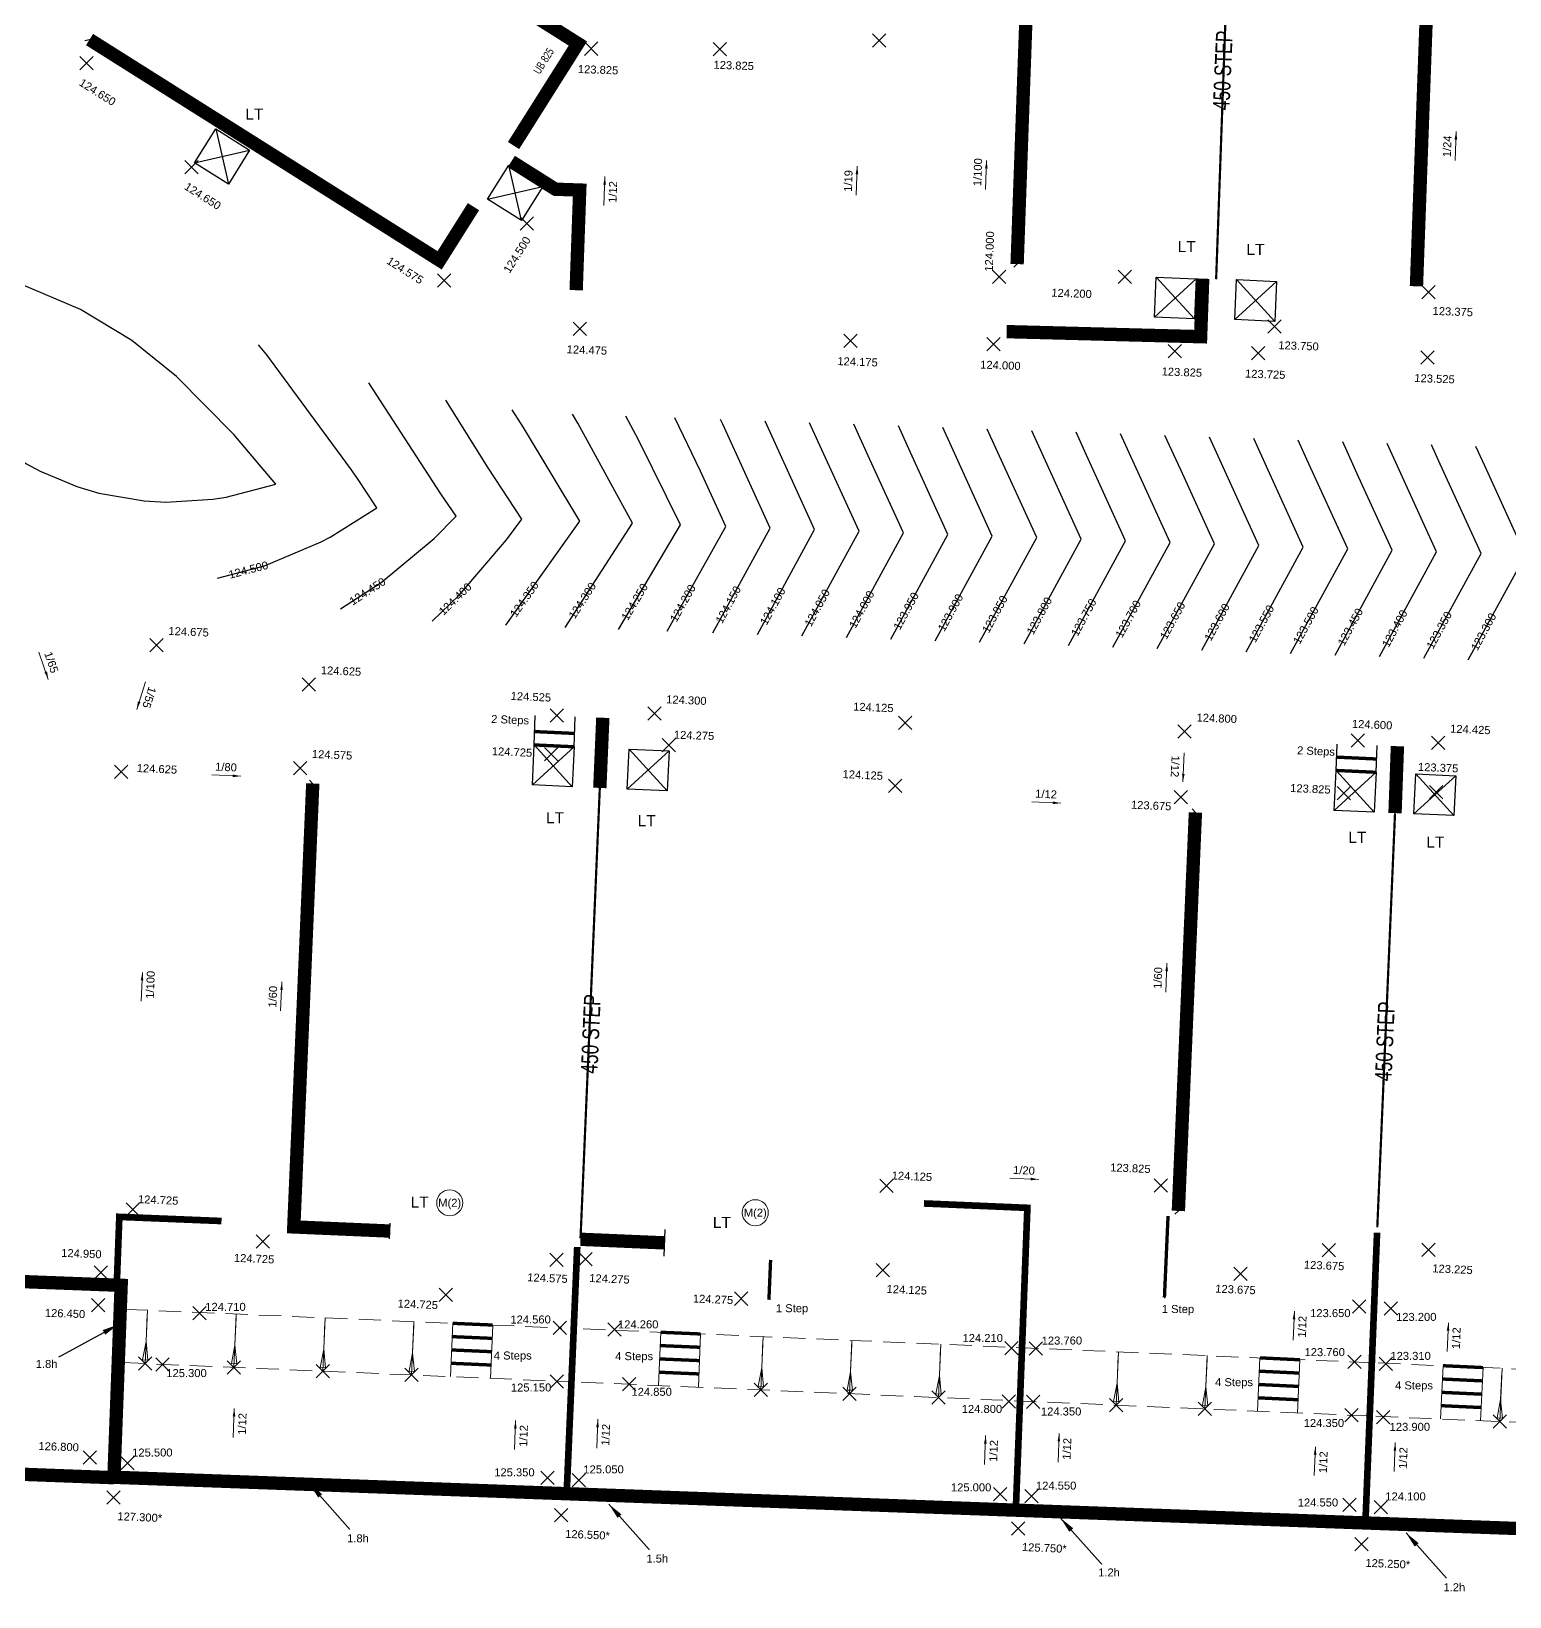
# Model space of a CAD drawing. Header units: metres. Extents: x 287878 to 288371, y 62805 to 63080.
# Drawn here: x 287922.69 to 287955.94, y 62982.51 to 63017.72 of the extents above; entities that cross this region are included whole.
import ezdxf
from ezdxf.enums import TextEntityAlignment as Align

# ---------------------------------------------------------------- set-up
doc = ezdxf.new("R2010")
doc.units = ezdxf.units.M
doc.header["$PDMODE"] = 3
doc.header["$PDSIZE"] = 0.15
doc.linetypes.add('DASHDOT', pattern=[25.4, 12.7, -6.35, 0, -6.35])
doc.linetypes.add('HIDDEN', pattern=[0.375, 0.25, -0.125])
for name, color, linetype, lineweight in [('EXP - LEVELS TEXT', 3, 'Continuous', 18), ('EXP - PLOT FFLS', 4, 'Continuous', 25), ('EXP - RETAINING WALLS - 0.6m', 190, 'Continuous', 18), ('EXP - RETAINING WALLS GRAVEL BOARD', 151, 'FENCELINE2', 18), ('EXP - STEPS', 240, 'Continuous', 18), ('EXP - UNDERBUILD', 94, 'UNDERBUILD', 35), ('EXP-EW-BANKS&CUTTINGS', 251, 'HIDDEN', 18), ('EXP-EW-DESIGN-LINES', 1, 'HIDDEN', 9), ('EXP-EW-GRADIENTS', 3, 'Continuous', 18), ('EXP-EW-GRADIENTS-TEXT', 3, 'Continuous', 18), ('EXP-EW-LEVEL-LANDING', 1, 'Continuous', 25), ('EXP-EW-LEVEL-THRESHOLD-TEXT', 1, 'Continuous', 25), ('EXP-EW-LEVELS-POINTS', 3, 'Continuous', 18), ('EXP-EW-LEVELS-TEXT', 3, 'Continuous', 18), ('EXP-EW-PLOT-WALLS', 190, 'DASHDOT', 35), ('EXP-EW-RAISED-DPC', 160, 'TANKING', 35), ('EXP-EW-RETAINING-WALL-HEIGHTS', 3, 'Continuous', 18), ('EXP-LEVEL-LANDING', 1, 'Continuous', 25), ('EXP-LEVEL-THRESHOLD-TEXT', 1, 'Continuous', 25), ('EXP-PART-M-TAG', 3, 'Continuous', 18)]:
    doc.layers.add(name, color=color, linetype=linetype, lineweight=lineweight)
for name, color, linetype in [('EXP - PEN 1', 1, 'Continuous'), ('XREF - SITE CONTOURS$0$EXP_-_ EW_CONT-SECONDARY_TEXT', 253, 'Continuous'), ('XREF - SITE CONTOURS$0$EXP_-_EW_-_CONT-PRIMARY', 10, 'Continuous'), ('XREF - SITE CONTOURS$0$EXP_-_EW_-_CONT-PRIMARY_TEXT', 10, 'Continuous'), ('XREF - SITE CONTOURS$0$EXP_-_EW_CONT-SECONDARY', 253, 'Continuous')]:
    doc.layers.add(name, color=color, linetype=linetype)
doc.layers.add('EXP - WORKING', color=6, linetype='Continuous', plot=False)
doc.layers.add('EXP-EW-BANKS&CUTTINGS-WORKING', color=255, linetype='Continuous', lineweight=18, plot=False)
doc.layers.add('EXP-EW-TANKING TEXT', color=3, linetype='Continuous', true_color=0x00ff00)
doc.styles.add('18 @ 1 to 200', font='arial.ttf', dxfattribs={"height": 0.36})
doc.styles.add('18 @ 1 to 500', font='arial.ttf', dxfattribs={"height": 0.9})
doc.styles.add('25 @ 1 to 200', font='arial.ttf', dxfattribs={"height": 0.5})
doc.styles.add('Century Gothic', font='arial.ttf')
doc.styles.add('ESTROAD', font='arial.ttf', dxfattribs={"width": 0.75})
doc.styles.add('XREF - SITE CONTOURS$0$18 @ 1 to 200', font='arial.ttf', dxfattribs={"height": 0.36})
doc.linetypes.add('FENCELINE2', pattern='A,6.35,-2.54,[132,ltypeshp.shx,S=2.54,R=0,X=-2.54,Y=0],-2.54,25.4', length=36.83)
doc.linetypes.add('TANKING', pattern='A,0.3,-0.1575,["V",Century Gothic,S=0.3,R=0,X=-0.1464,Y=-0.15],-0.1575', length=0.615)
doc.linetypes.add('UNDERBUILD', pattern='A,0.3,-0.1575,["O",Century Gothic,S=0.3,R=0,X=-0.181,Y=-0.15],-0.1575', length=0.615)
doc.dimstyles.new('1 to 200 (18)', dxfattribs={"dimtxt": 0.36, "dimasz": 0.36, "dimexe": 0.09, "dimexo": 0.09, "dimgap": 0.12, "dimtad": 1, "dimdec": 3, "dimzin": 0, "dimdsep": 46, "dimtxsty": '18 @ 1 to 200', "dimcen": 0.12, "dimadec": 0, "dimazin": 0, "dimtfac": 1, "dimtdec": 3, "dimtofl": 0, "dimtmove": 0, "dimatfit": 3, "dimfxl": 0.12, "dimtolj": 1, "dimtzin": 0, "dimarcsym": 1})

# ---------------------------------------------------------------- blocks, each defined once
blk = doc.blocks.new('*U800')
at = {"layer": 'EXP - STEPS'}
for p, q in [((-0.45, 1.2), (-0.45, 0)), ((0.45, 1.2), (0.45, 0))]:
    blk.add_line(p, q, dxfattribs=at)
at = {"layer": 'EXP - STEPS', "const_width": 0.075}
for points in [[(-0.45, 1.2), (0.45, 1.2)], [(-0.45, 0.9), (0.45, 0.9)], [(-0.45, 0.6), (0.45, 0.6)], [(-0.45, 0.3), (0.45, 0.3)]]:
    blk.add_lwpolyline(points, dxfattribs=at)
blk = doc.blocks.new('*U801')
at = {"layer": 'EXP - STEPS'}
for p, q in [((-0.45, 1.2), (-0.45, 0)), ((0.45, 1.2), (0.45, 0))]:
    blk.add_line(p, q, dxfattribs=at)
at = {"layer": 'EXP - STEPS', "const_width": 0.075}
for points in [[(-0.45, 1.2), (0.45, 1.2)], [(-0.45, 0.9), (0.45, 0.9)], [(-0.45, 0.6), (0.45, 0.6)], [(-0.45, 0.3), (0.45, 0.3)]]:
    blk.add_lwpolyline(points, dxfattribs=at)
blk = doc.blocks.new('XREF - SITE CONTOURS')
at = {"layer": 'XREF - SITE CONTOURS$0$EXP_-_EW_-_CONT-PRIMARY', "flags": 128}
for points in [[(481.869142, 270.057143), (482.927741, 270.334413), (484.204898, 270.872009), (484.405326, 270.979208), (485.455857, 271.638764), (485.018834, 272.295693), (484.858784, 272.517625), (482.976261, 275.0803), (482.795705, 275.302948)], [(490.887074, 268.901974), (492.28616, 271.253378), (491.340671, 273.163487), (491.058971, 273.698895)], [(496.01566, 268.718191), (497.300839, 271.073677), (496.547106, 272.726619), (496.187557, 273.515112)], [(501.012452, 268.539131), (502.297631, 270.894617), (501.380467, 272.905965), (501.18435, 273.336052)], [(506.009245, 268.360071), (507.294424, 270.715557), (506.37726, 272.726905), (506.181143, 273.156992)]]:
    blk.add_lwpolyline(points, dxfattribs=at)
at = {"layer": 'XREF - SITE CONTOURS$0$EXP_-_EW_CONT-SECONDARY', "flags": 128}
for points in [[(474.338696, 277.458499), (474.433649, 276.97194), (474.778303, 275.886757), (474.913149, 275.577894), (475.453936, 274.610839), (475.747615, 274.209318), (476.424169, 273.472353), (476.646025, 273.276068), (477.556333, 272.634867), (477.878142, 272.460823), (478.707922, 272.114198), (479.201617, 271.967994), (480.223011, 271.797034), (480.708839, 271.766318), (481.76414, 271.828734), (482.067451, 271.875868), (483.18538, 272.166097), (482.236891, 273.282847), (480.947258, 274.593258), (479.941595, 275.398467), (478.784877, 276.098494), (477.445679, 276.667455), (475.787356, 277.145507), (474.338696, 277.458499)], [(484.640082, 269.363439), (485.555147, 269.958218), (486.743553, 270.949449), (487.238349, 271.44803), (486.896313, 271.948013), (485.276247, 274.449775)], [(486.700158, 269.083389), (487.30901, 269.67276), (488.372669, 270.918665), (488.717527, 271.38126), (487.958373, 272.538323), (487.009544, 274.055886)], [(488.357881, 268.992607), (490.021154, 271.334544), (488.750409, 273.441959), (488.494762, 273.841583)], [(489.68731, 268.944967), (491.201986, 271.292229), (489.975231, 273.538908), (489.858925, 273.742383)], [(491.987493, 268.86254), (493.303404, 271.216925), (492.734541, 272.458428), (492.159391, 273.659461)], [(493.015446, 268.825704), (494.302763, 271.181113), (493.235969, 273.51663), (493.187343, 273.622625)], [(494.016942, 268.789815), (495.302122, 271.145301), (494.384957, 273.156649), (494.18884, 273.586736)], [(495.016301, 268.754003), (496.30148, 271.109489), (495.384316, 273.120837), (495.188199, 273.550924)], [(497.015018, 268.682379), (498.300197, 271.037865), (497.383033, 273.049213), (497.186916, 273.4793)], [(498.014377, 268.646567), (499.299556, 271.002053), (498.382392, 273.013401), (498.186274, 273.443488)], [(499.013735, 268.610755), (500.298914, 270.966241), (499.38175, 272.977589), (499.185633, 273.407676)], [(500.013094, 268.574943), (501.298273, 270.930429), (500.381109, 272.941777), (500.184991, 273.371864)], [(502.011811, 268.503319), (503.29699, 270.858805), (502.379826, 272.870153), (502.183708, 273.30024)], [(503.011169, 268.467507), (504.296348, 270.822993), (503.537391, 272.487392), (503.183067, 273.264428)], [(504.010528, 268.431695), (505.295707, 270.787181), (504.378543, 272.798529), (504.182426, 273.228616)], [(505.009886, 268.395883), (506.295066, 270.751369), (505.541333, 272.404311), (505.181784, 273.192804)], [(507.008604, 268.324259), (508.293783, 270.679745), (507.54005, 272.332687), (507.180501, 273.12118)], [(508.007962, 268.288447), (509.293141, 270.643933), (508.17986, 273.085368)], [(509.007321, 268.252635), (510.2925, 270.608121), (509.375336, 272.619469), (509.179218, 273.049556)], [(510.006679, 268.216823), (511.291858, 270.572309), (510.374694, 272.583657), (510.178577, 273.013744)]]:
    blk.add_lwpolyline(points, dxfattribs=at)
at = {"layer": 'XREF - SITE CONTOURS$0$EXP_-_ EW_CONT-SECONDARY_TEXT', "char_height": 0.18, "width": 2.52, "attachment_point": 5, "line_spacing_factor": 0.888, "style": 'XREF - SITE CONTOURS$0$18 @ 1 to 200'}
for s, insert, rotation in [('124.450', (485.243766, 269.755825), 33.0233195), ('124.400', (487.217484, 269.584163), 44.0685311), ('124.350', (488.774788, 269.579624), 54.6171532), ('124.300', (490.077699, 269.549944), 57.1660728), ('124.200', (492.33877, 269.491034), 60.7983281), ('124.150', (493.360746, 269.457501), 61.3417855), ('124.100', (494.361792, 269.421858), 61.3826332), ('124.050', (495.361151, 269.386046), 61.3826332), ('123.950', (497.359868, 269.314422), 61.3826332), ('123.900', (498.359226, 269.27861), 61.3826332), ('123.850', (499.358585, 269.242798), 61.3826332), ('123.800', (500.357943, 269.206986), 61.3826332), ('123.700', (502.356661, 269.135362), 61.3826332), ('123.650', (503.356019, 269.09955), 61.3826332), ('123.600', (504.355378, 269.063738), 61.3826332), ('123.550', (505.354736, 269.027926), 61.3826332), ('123.450', (507.353453, 268.956302), 61.3826332), ('123.400', (508.352812, 268.92049), 61.3826332), ('123.350', (509.35217, 268.884678), 61.3826332), ('123.300', (510.351529, 268.848866), 61.3826332)]:
    blk.add_mtext(s, dxfattribs=dict(at, insert=insert, rotation=rotation))
at = {"layer": 'XREF - SITE CONTOURS$0$EXP_-_EW_-_CONT-PRIMARY_TEXT', "char_height": 0.18, "width": 2.52, "attachment_point": 5, "line_spacing_factor": 0.888, "style": 'XREF - SITE CONTOURS$0$18 @ 1 to 200'}
for s, insert, rotation in [('124.500', (482.565647, 270.239573), 14.6773081), ('124.250', (491.255233, 269.520729), 59.247345), ('124.000', (496.360509, 269.350234), 61.3826332), ('123.750', (501.357302, 269.171174), 61.3826332), ('123.500', (506.354095, 268.992114), 61.3826332)]:
    blk.add_mtext(s, dxfattribs=dict(at, insert=insert, rotation=rotation))
blk = doc.blocks.new('*U895')
at = {"layer": 'EXP-EW-BANKS&CUTTINGS', "linetype": 'Continuous'}
blk.add_lwpolyline([(-1.119, -0.042), (-0.496, -0.019), (-0.078, -0.063), (-0.082, 0.057), (-0.496, -0.019)], dxfattribs=at)
at = {"layer": 'EXP-EW-BANKS&CUTTINGS-WORKING'}
blk.add_line((-1.199, -0.045), (0, 0), dxfattribs=at)
blk.add_point((0, 0), dxfattribs=at)
blk = doc.blocks.new('*U896')
at = {"layer": 'EXP-EW-BANKS&CUTTINGS', "linetype": 'Continuous'}
blk.add_lwpolyline([(-1.119, -0.042), (-0.496, -0.019), (-0.078, -0.063), (-0.082, 0.057), (-0.496, -0.019)], dxfattribs=at)
at = {"layer": 'EXP-EW-BANKS&CUTTINGS-WORKING'}
blk.add_line((-1.199, -0.045), (0, 0), dxfattribs=at)
blk.add_point((0, 0), dxfattribs=at)
blk = doc.blocks.new('*U897')
at = {"layer": 'EXP-EW-BANKS&CUTTINGS', "linetype": 'Continuous'}
blk.add_lwpolyline([(-1.119, -0.042), (-0.496, -0.019), (-0.078, -0.063), (-0.082, 0.057), (-0.496, -0.019)], dxfattribs=at)
at = {"layer": 'EXP-EW-BANKS&CUTTINGS-WORKING'}
blk.add_line((-1.199, -0.045), (0, 0), dxfattribs=at)
blk.add_point((0, 0), dxfattribs=at)
blk = doc.blocks.new('*U898')
at = {"layer": 'EXP-EW-BANKS&CUTTINGS', "linetype": 'Continuous'}
blk.add_lwpolyline([(-1.119, -0.042), (-0.496, -0.019), (-0.078, -0.063), (-0.082, 0.057), (-0.496, -0.019)], dxfattribs=at)
at = {"layer": 'EXP-EW-BANKS&CUTTINGS-WORKING'}
blk.add_line((-1.199, -0.045), (0, 0), dxfattribs=at)
blk.add_point((0, 0), dxfattribs=at)
blk = doc.blocks.new('*U899')
at = {"layer": 'EXP-EW-BANKS&CUTTINGS', "linetype": 'Continuous'}
blk.add_lwpolyline([(-1.119, -0.042), (-0.496, -0.019), (-0.078, -0.063), (-0.082, 0.057), (-0.496, -0.019)], dxfattribs=at)
at = {"layer": 'EXP-EW-BANKS&CUTTINGS-WORKING'}
blk.add_line((-1.199, -0.045), (0, 0), dxfattribs=at)
blk.add_point((0, 0), dxfattribs=at)
blk = doc.blocks.new('*U900')
at = {"layer": 'EXP-EW-BANKS&CUTTINGS', "linetype": 'Continuous'}
blk.add_lwpolyline([(-1.119, -0.042), (-0.496, -0.019), (-0.078, -0.063), (-0.082, 0.057), (-0.496, -0.019)], dxfattribs=at)
at = {"layer": 'EXP-EW-BANKS&CUTTINGS-WORKING'}
blk.add_line((-1.199, -0.045), (0, 0), dxfattribs=at)
blk.add_point((0, 0), dxfattribs=at)
blk = doc.blocks.new('*U901')
at = {"layer": 'EXP-EW-BANKS&CUTTINGS', "linetype": 'Continuous'}
blk.add_lwpolyline([(-1.119, -0.042), (-0.496, -0.019), (-0.078, -0.063), (-0.082, 0.057), (-0.496, -0.019)], dxfattribs=at)
at = {"layer": 'EXP-EW-BANKS&CUTTINGS-WORKING'}
blk.add_line((-1.199, -0.045), (0, 0), dxfattribs=at)
blk.add_point((0, 0), dxfattribs=at)
blk = doc.blocks.new('*U891')
at = {"layer": 'EXP-EW-BANKS&CUTTINGS', "linetype": 'Continuous'}
blk.add_lwpolyline([(-1.119, -0.042), (-0.496, -0.019), (-0.078, -0.063), (-0.082, 0.057), (-0.496, -0.019)], dxfattribs=at)
at = {"layer": 'EXP-EW-BANKS&CUTTINGS-WORKING'}
blk.add_line((-1.199, -0.045), (0, 0), dxfattribs=at)
blk.add_point((0, 0), dxfattribs=at)
blk = doc.blocks.new('*U892')
at = {"layer": 'EXP-EW-BANKS&CUTTINGS', "linetype": 'Continuous'}
blk.add_lwpolyline([(-1.119, -0.042), (-0.496, -0.019), (-0.078, -0.063), (-0.082, 0.057), (-0.496, -0.019)], dxfattribs=at)
at = {"layer": 'EXP-EW-BANKS&CUTTINGS-WORKING'}
blk.add_line((-1.199, -0.045), (0, 0), dxfattribs=at)
blk.add_point((0, 0), dxfattribs=at)
blk = doc.blocks.new('*U893')
at = {"layer": 'EXP-EW-BANKS&CUTTINGS', "linetype": 'Continuous'}
blk.add_lwpolyline([(-1.119, -0.042), (-0.496, -0.019), (-0.078, -0.063), (-0.082, 0.057), (-0.496, -0.019)], dxfattribs=at)
at = {"layer": 'EXP-EW-BANKS&CUTTINGS-WORKING'}
blk.add_line((-1.199, -0.045), (0, 0), dxfattribs=at)
blk.add_point((0, 0), dxfattribs=at)
blk = doc.blocks.new('*U27')
at = {"layer": 'EXP-LEVEL-LANDING', "ltscale": 2}
for p, q in [((-7.71, 0.901), (-8.308, -0.223)), ((-7.447, 0.04), (-8.571, 0.638))]:
    blk.add_line(p, q, dxfattribs=at)
blk.add_lwpolyline([(-8.308, -0.223), (-8.571, 0.638), (-7.71, 0.901), (-7.447, 0.04)], close=True, dxfattribs=at)
blk = doc.blocks.new('*U865')
at = {"layer": 'EXP - STEPS'}
for p, q in [((-0.45, 1.2), (-0.45, 0)), ((0.45, 1.2), (0.45, 0))]:
    blk.add_line(p, q, dxfattribs=at)
at = {"layer": 'EXP - STEPS', "const_width": 0.075}
for points in [[(-0.45, 1.2), (0.45, 1.2)], [(-0.45, 0.9), (0.45, 0.9)], [(-0.45, 0.6), (0.45, 0.6)], [(-0.45, 0.3), (0.45, 0.3)]]:
    blk.add_lwpolyline(points, dxfattribs=at)
blk = doc.blocks.new('*U866')
at = {"layer": 'EXP - STEPS'}
for p, q in [((-0.45, 1.2), (-0.45, 0)), ((0.45, 1.2), (0.45, 0))]:
    blk.add_line(p, q, dxfattribs=at)
at = {"layer": 'EXP - STEPS', "const_width": 0.075}
for points in [[(-0.45, 1.2), (0.45, 1.2)], [(-0.45, 0.9), (0.45, 0.9)], [(-0.45, 0.6), (0.45, 0.6)], [(-0.45, 0.3), (0.45, 0.3)]]:
    blk.add_lwpolyline(points, dxfattribs=at)
blk = doc.blocks.new('*U112')
at = {"layer": 'EXP-PART-M-TAG'}
blk.add_circle((0, 0), 0.585, dxfattribs=at)
at = {"layer": 'EXP-PART-M-TAG', "style": '18 @ 1 to 200'}
blk.add_text('M(2)', height=0.36, rotation=360, dxfattribs=at).set_placement((0, 0), align=Align.MIDDLE_CENTER)
blk = doc.blocks.new('*U1114')
at = {"layer": 'EXP-LEVEL-THRESHOLD-TEXT', "style": '25 @ 1 to 200'}
blk.add_text('LT', height=0.5, rotation=359.99996, dxfattribs=at).set_placement((-0.04, -0.65), align=Align.MIDDLE_CENTER)
blk = doc.blocks.new('*U1115')
at = {"layer": 'EXP-LEVEL-THRESHOLD-TEXT', "style": '25 @ 1 to 200'}
blk.add_text('LT', height=0.5, rotation=359.99996, dxfattribs=at).set_placement((-0.04, -0.65), align=Align.MIDDLE_CENTER)
blk = doc.blocks.new('*U1116')
at = {"layer": 'EXP-LEVEL-THRESHOLD-TEXT', "style": '25 @ 1 to 200'}
blk.add_text('LT', height=0.5, rotation=359.99996, dxfattribs=at).set_placement((-0.04, -0.65), align=Align.MIDDLE_CENTER)
blk = doc.blocks.new('*U1117')
at = {"layer": 'EXP-LEVEL-THRESHOLD-TEXT', "style": '25 @ 1 to 200'}
blk.add_text('LT', height=0.5, rotation=359.99996, dxfattribs=at).set_placement((-0.04, -0.65), align=Align.MIDDLE_CENTER)
blk = doc.blocks.new('*U1118')
at = {"layer": 'EXP-LEVEL-THRESHOLD-TEXT', "style": '25 @ 1 to 200'}
blk.add_text('LT', height=0.5, rotation=359.99996, dxfattribs=at).set_placement((-0.04, -0.65), align=Align.MIDDLE_CENTER)
blk = doc.blocks.new('*U1119')
at = {"layer": 'EXP-LEVEL-THRESHOLD-TEXT', "style": '25 @ 1 to 200'}
blk.add_text('LT', height=0.5, rotation=359.99996, dxfattribs=at).set_placement((-0.04, -0.65), align=Align.MIDDLE_CENTER)
blk = doc.blocks.new('*U1157')
at = {"layer": 'EXP-LEVEL-THRESHOLD-TEXT', "style": '25 @ 1 to 200'}
blk.add_text('LT', height=0.5, rotation=359.99996, dxfattribs=at).set_placement((-0.04, -0.65), align=Align.MIDDLE_CENTER)
blk = doc.blocks.new('*U1158')
at = {"layer": 'EXP-LEVEL-THRESHOLD-TEXT', "style": '25 @ 1 to 200'}
blk.add_text('LT', height=0.5, rotation=359.99996, dxfattribs=at).set_placement((-0.04, -0.65), align=Align.MIDDLE_CENTER)
blk = doc.blocks.new('*U1159')
at = {"layer": 'EXP-LEVEL-THRESHOLD-TEXT', "style": '25 @ 1 to 200'}
blk.add_text('LT', height=0.5, rotation=359.99996, dxfattribs=at).set_placement((-0.04, -0.65), align=Align.MIDDLE_CENTER)
blk = doc.blocks.new('*U1056')
at = {"layer": 'EXP-EW-GRADIENTS-TEXT', "color": 0, "style": '18 @ 1 to 200'}
blk.add_attdef('1/00', (0.13, 0.2), '', height=0.36, rotation=360, dxfattribs=at)
at = {"layer": 'EXP-EW-GRADIENTS'}
blk.add_leader([(1.3, 0), (0, 0)], dimstyle='1 to 200 (18)', dxfattribs=at)
blk = doc.blocks.new('*U1057')
at = {"layer": 'EXP-EW-GRADIENTS-TEXT', "color": 0, "style": '18 @ 1 to 200'}
blk.add_attdef('1/00', (0.13, 0.2), '', height=0.36, rotation=360, dxfattribs=at)
at = {"layer": 'EXP-EW-GRADIENTS'}
blk.add_leader([(1.3, 0), (0, 0)], dimstyle='1 to 200 (18)', dxfattribs=at)
blk = doc.blocks.new('*U1058')
at = {"layer": 'EXP-EW-GRADIENTS-TEXT', "color": 0, "style": '18 @ 1 to 200'}
blk.add_attdef('1/00', (0.224, 0.083), '', height=0.36, rotation=323.3808, dxfattribs=at)
at = {"layer": 'EXP-EW-GRADIENTS'}
blk.add_leader([(1.043, -0.775), (0, 0)], dimstyle='1 to 200 (18)', dxfattribs=at)
blk = doc.blocks.new('*U1059')
at = {"layer": 'EXP-EW-GRADIENTS-TEXT', "color": 0, "style": '18 @ 1 to 200'}
blk.add_attdef('1/00', (0.13, 0.2), '', height=0.36, rotation=360, dxfattribs=at)
at = {"layer": 'EXP-EW-GRADIENTS'}
blk.add_leader([(1.3, 0), (0, 0)], dimstyle='1 to 200 (18)', dxfattribs=at)
blk = doc.blocks.new('*U1060')
at = {"layer": 'EXP-EW-GRADIENTS-TEXT', "color": 0, "style": '18 @ 1 to 200'}
blk.add_attdef('1/00', (0.13, -0.56), '', height=0.36, rotation=0, dxfattribs=at)
at = {"layer": 'EXP-EW-GRADIENTS'}
blk.add_leader([(1.3, 0), (0, 0)], dimstyle='1 to 200 (18)', dxfattribs=at)
blk = doc.blocks.new('*U1050')
at = {"layer": 'EXP-EW-GRADIENTS-TEXT', "color": 0, "style": '18 @ 1 to 200'}
blk.add_attdef('1/00', (0.13, 0.2), '', height=0.36, rotation=360, dxfattribs=at)
at = {"layer": 'EXP-EW-GRADIENTS'}
blk.add_leader([(1.3, 0), (0, 0)], dimstyle='1 to 200 (18)', dxfattribs=at)
blk = doc.blocks.new('*U1051')
at = {"layer": 'EXP-EW-GRADIENTS-TEXT', "color": 0, "style": '18 @ 1 to 200'}
blk.add_attdef('1/00', (0.13, 0.2), '', height=0.36, rotation=360, dxfattribs=at)
at = {"layer": 'EXP-EW-GRADIENTS'}
blk.add_leader([(1.3, 0), (0, 0)], dimstyle='1 to 200 (18)', dxfattribs=at)
blk = doc.blocks.new('*U1052')
at = {"layer": 'EXP-EW-GRADIENTS-TEXT', "color": 0, "style": '18 @ 1 to 200'}
blk.add_attdef('1/00', (0.13, 0.2), '', height=0.36, rotation=360, dxfattribs=at)
at = {"layer": 'EXP-EW-GRADIENTS'}
blk.add_leader([(1.3, 0), (0, 0)], dimstyle='1 to 200 (18)', dxfattribs=at)
blk = doc.blocks.new('*U1061')
at = {"layer": 'EXP-EW-GRADIENTS-TEXT', "color": 0, "style": '18 @ 1 to 200'}
blk.add_attdef('1/00', (-0.23, -0.527), '', height=0.36, rotation=323.3808, dxfattribs=at)
at = {"layer": 'EXP-EW-GRADIENTS'}
blk.add_leader([(1.043, -0.775), (0, 0)], dimstyle='1 to 200 (18)', dxfattribs=at)
blk = doc.blocks.new('*U1093')
at = {"layer": 'EXP-EW-GRADIENTS-TEXT', "color": 0, "style": '18 @ 1 to 200'}
blk.add_attdef('1/00', (0.13, 0.2), '', height=0.36, rotation=360, dxfattribs=at)
at = {"layer": 'EXP-EW-GRADIENTS'}
blk.add_leader([(1.3, 0), (0, 0)], dimstyle='1 to 200 (18)', dxfattribs=at)
blk = doc.blocks.new('*U1094')
at = {"layer": 'EXP-EW-GRADIENTS-TEXT', "color": 0, "style": '18 @ 1 to 200'}
blk.add_attdef('1/00', (0.13, 0.2), '', height=0.36, rotation=360, dxfattribs=at)
at = {"layer": 'EXP-EW-GRADIENTS'}
blk.add_leader([(1.3, 0), (0, 0)], dimstyle='1 to 200 (18)', dxfattribs=at)
blk = doc.blocks.new('*U1095')
at = {"layer": 'EXP-EW-GRADIENTS-TEXT', "color": 0, "style": '18 @ 1 to 200'}
blk.add_attdef('1/00', (0.13, -0.56), '', height=0.36, rotation=0, dxfattribs=at)
at = {"layer": 'EXP-EW-GRADIENTS'}
blk.add_leader([(1.3, 0), (0, 0)], dimstyle='1 to 200 (18)', dxfattribs=at)
blk = doc.blocks.new('*U1104')
at = {"layer": 'EXP-EW-GRADIENTS-TEXT', "color": 0, "style": '18 @ 1 to 200'}
blk.add_attdef('1/00', (0.13, 0.2), '', height=0.36, rotation=360, dxfattribs=at)
at = {"layer": 'EXP-EW-GRADIENTS'}
blk.add_leader([(1.3, 0), (0, 0)], dimstyle='1 to 200 (18)', dxfattribs=at)
blk = doc.blocks.new('*U1302')
at = {"layer": 'EXP-EW-GRADIENTS-TEXT', "color": 0, "style": '18 @ 1 to 200'}
blk.add_attdef('1/00', (0.569, -0.081), '', height=0.36, rotation=68.85055, dxfattribs=at)
at = {"layer": 'EXP-EW-GRADIENTS'}
blk.add_leader([(0.469, 1.212), (0, 0)], dimstyle='1 to 200 (18)', dxfattribs=at)
blk = doc.blocks.new('*U1304')
at = {"layer": 'EXP-EW-GRADIENTS-TEXT', "color": 0, "style": '18 @ 1 to 200'}
blk.add_attdef('1/00', (0.569, -0.081), '', height=0.36, rotation=68.85055, dxfattribs=at)
at = {"layer": 'EXP-EW-GRADIENTS'}
blk.add_leader([(0.469, 1.212), (0, 0)], dimstyle='1 to 200 (18)', dxfattribs=at)
blk = doc.blocks.new('*U1305')
at = {"layer": 'EXP-EW-GRADIENTS-TEXT', "color": 0, "style": '18 @ 1 to 200'}
blk.add_attdef('1/00', (0.569, -0.081), '', height=0.36, rotation=68.85055, dxfattribs=at)
at = {"layer": 'EXP-EW-GRADIENTS'}
blk.add_leader([(0.469, 1.212), (0, 0)], dimstyle='1 to 200 (18)', dxfattribs=at)
blk = doc.blocks.new('*U1306')
at = {"layer": 'EXP-EW-GRADIENTS-TEXT', "color": 0, "style": '18 @ 1 to 200'}
blk.add_attdef('1/00', (0.569, -0.081), '', height=0.36, rotation=68.85055, dxfattribs=at)
at = {"layer": 'EXP-EW-GRADIENTS'}
blk.add_leader([(0.469, 1.212), (0, 0)], dimstyle='1 to 200 (18)', dxfattribs=at)
blk = doc.blocks.new('*U1313')
at = {"layer": 'EXP-EW-GRADIENTS-TEXT', "color": 0, "style": '18 @ 1 to 200'}
blk.add_attdef('1/00', (0.569, -0.081), '', height=0.36, rotation=68.85055, dxfattribs=at)
at = {"layer": 'EXP-EW-GRADIENTS'}
blk.add_leader([(0.469, 1.212), (0, 0)], dimstyle='1 to 200 (18)', dxfattribs=at)
blk = doc.blocks.new('*U1314')
at = {"layer": 'EXP-EW-GRADIENTS-TEXT', "color": 0, "style": '18 @ 1 to 200'}
blk.add_attdef('1/00', (0.569, -0.081), '', height=0.36, rotation=68.85055, dxfattribs=at)
at = {"layer": 'EXP-EW-GRADIENTS'}
blk.add_leader([(0.469, 1.212), (0, 0)], dimstyle='1 to 200 (18)', dxfattribs=at)
blk = doc.blocks.new('*U1315')
at = {"layer": 'EXP-EW-GRADIENTS-TEXT', "color": 0, "style": '18 @ 1 to 200'}
blk.add_attdef('1/00', (0.569, -0.081), '', height=0.36, rotation=68.85055, dxfattribs=at)
at = {"layer": 'EXP-EW-GRADIENTS'}
blk.add_leader([(0.469, 1.212), (0, 0)], dimstyle='1 to 200 (18)', dxfattribs=at)
blk = doc.blocks.new('*U1316')
at = {"layer": 'EXP-EW-GRADIENTS-TEXT', "color": 0, "style": '18 @ 1 to 200'}
blk.add_attdef('1/00', (0.569, -0.081), '', height=0.36, rotation=68.85055, dxfattribs=at)
at = {"layer": 'EXP-EW-GRADIENTS'}
blk.add_leader([(0.469, 1.212), (0, 0)], dimstyle='1 to 200 (18)', dxfattribs=at)
blk = doc.blocks.new('*U1317')
at = {"layer": 'EXP-EW-GRADIENTS-TEXT', "color": 0, "style": '18 @ 1 to 200'}
blk.add_attdef('1/00', (0.569, -0.081), '', height=0.36, rotation=68.85055, dxfattribs=at)
at = {"layer": 'EXP-EW-GRADIENTS'}
blk.add_leader([(0.469, 1.212), (0, 0)], dimstyle='1 to 200 (18)', dxfattribs=at)

msp = doc.modelspace()

# ---------------------------------------------------------------- linework, layer by layer
at = {"layer": 'EXP - RETAINING WALLS - 0.6m', "const_width": 0.3}
for points in [[(287933.486, 63014.795), (287934.477, 63014.17), (287935.024, 63014.151), (287934.944, 63011.898)], [(287944.628, 63010.966), (287948.991, 63010.852), (287949.038, 63012.158)], [(287935.476, 63000.7), (287935.544, 63002.279)], [(287953.364, 63000.134), (287953.418, 63001.639)], [(287921.261, 62989.641), (287924.709, 62989.51), (287924.542, 62985.085)], [(287914.202, 62985.57), (287924.545, 62985.182)], [(287924.546, 62985.192), (287934.596, 62984.827), (287944.934, 62984.448)], [(287960.563, 62983.877), (287952.697, 62984.164), (287944.934, 62984.448)]]:
    msp.add_lwpolyline(points, dxfattribs=at)
at = {"layer": 'EXP - RETAINING WALLS GRAVEL BOARD', "ltscale": 0.05, "const_width": 0.15}
for points in [[(287944.833, 62984.428), (287945.094, 62991.253), (287942.767, 62991.352)], [(287924.615, 62989.656), (287924.668, 62991.05), (287926.966, 62990.957)], [(287952.96, 62990.695), (287952.702, 62984.272)], [(287934.968, 62990.373), (287934.735, 62984.928)]]:
    msp.add_lwpolyline(points, dxfattribs=at)
at = {"layer": 'EXP - STEPS', "const_width": 0.075}
for points, elevation in [([(287934.91, 63001.926), (287934.011, 63001.968)], 0.006), ([(287934.896, 63001.626), (287933.997, 63001.668)], 0.006), ([(287952.938, 63001.052), (287952.039, 63001.094)], 0.009), ([(287952.952, 63001.351), (287952.053, 63001.393)], 0.009)]:
    msp.add_lwpolyline(points, dxfattribs=dict(at, elevation=elevation))
for points in [[(287948.177, 62989.239), (287948.258, 62991.071)], [(287939.28, 62989.184), (287939.318, 62990.083)]]:
    msp.add_lwpolyline(points, dxfattribs=at)
at = {"layer": 'EXP - UNDERBUILD', "const_width": 0.3, "flags": 128}
for points in [[(287944.863, 63012.486), (287945.185, 63021.452), (287947.246, 63021.379)], [(287953.846, 63011.986), (287954.185, 63021.308)], [(287933.535, 63015.153), (287934.983, 63017.448), (287931.613, 63019.574)]]:
    msp.add_lwpolyline(points, dxfattribs=at)
at = {"layer": 'EXP - WORKING'}
for points in [[(287923.895, 63017.513), (287924.102, 63017.56)], [(287931.849, 63012.674), (287931.896, 63012.467)], [(287944.786, 63012.413), (287944.941, 63012.558)], [(287928.947, 63000.877), (287929.091, 63000.721)], [(287948.803, 63000.227), (287948.946, 63000.07)], [(287948.412, 62991.112), (287948.568, 62991.256)], [(287928.513, 62990.752), (287928.67, 62990.895)], [(287930.743, 62990.554), (287930.758, 62990.906)], [(287936.92, 62990.165), (287936.945, 62990.764)], [(287948.215, 62990.118), (287948.176, 62989.218)]]:
    msp.add_lwpolyline(points, dxfattribs=at)
at = {"layer": 'EXP-EW-BANKS&CUTTINGS', "ltscale": 2}
for points in [[(287924.757, 62987.771), (287934.838, 62987.339)], [(287935.053, 62987.33), (287952.718, 62986.573)], [(287952.933, 62986.564), (287969.025, 62985.874)]]:
    msp.add_lwpolyline(points, dxfattribs=at)
at = {"layer": 'EXP-EW-DESIGN-LINES', "ltscale": 2}
for points in [[(287924.808, 62988.97), (287934.618, 62988.55)], [(287935.104, 62988.529), (287952.769, 62987.772)], [(287952.984, 62987.763), (287969.076, 62987.073)]]:
    msp.add_lwpolyline(points, dxfattribs=at)
at = {"layer": 'EXP-EW-LEVEL-LANDING'}
for points, elevation in [([(287933.997, 63001.668), (287934.024, 63002.333)], -0.003), ([(287934.896, 63001.626), (287934.924, 63002.301)], 0.006), ([(287952.039, 63001.094), (287952.063, 63001.687)], 0), ([(287952.938, 63001.052), (287952.963, 63001.655)], 0.009)]:
    msp.add_lwpolyline(points, dxfattribs=dict(at, elevation=elevation))
at = {"layer": 'EXP-EW-LEVELS-POINTS'}
for p in [(287941.762, 63017.513), (287935.281, 63017.332), (287938.175, 63017.323), (287923.926, 63017.004), (287926.294, 63014.666), (287933.837, 63013.397), (287931.975, 63012.118, 0), (287944.462, 63012.202), (287947.288, 63012.2), (287954.12, 63011.852), (287935.029, 63011.028), (287950.65, 63011.081), (287941.118, 63010.762), (287944.331, 63010.683), (287948.413, 63010.529), (287950.288, 63010.481), (287954.097, 63010.381), (287925.505, 63003.914), (287928.934, 63003.03), (287936.703, 63002.375), (287934.507, 63002.333), (287942.342, 63002.167), (287937.029, 63001.664), (287948.632, 63001.967), (287952.524, 63001.768), (287954.337, 63001.716), (287934.38, 63001.462), (287924.709, 63001.066), (287928.732, 63001.146), (287942.118, 63000.746), (287954.286, 63000.606), (287948.548, 63000.494), (287952.216, 63000.581), (287941.928, 62991.749), (287948.093, 62991.756), (287924.973, 62991.214), (287927.893, 62990.499), (287934.504, 62990.086), (287935.153, 62990.096), (287951.878, 62990.304), (287954.117, 62990.312), (287924.254, 62989.801), (287941.841, 62989.85), (287949.885, 62989.765), (287924.193, 62989.061), (287932.015, 62989.298), (287938.657, 62989.21), (287952.559, 62989.037), (287953.269, 62988.989), (287926.47, 62988.884), (287934.575, 62988.552), (287935.808, 62988.513), (287944.738, 62988.096), (287945.286, 62988.091), (287925.636, 62987.726), (287952.449, 62987.79), (287953.16, 62987.743), (287934.507, 62987.345), (287936.133, 62987.289), (287944.676, 62986.897), (287945.224, 62986.891), (287952.387, 62986.591), (287953.098, 62986.544), (287924.006, 62985.635), (287924.851, 62985.508), (287934.299, 62985.181), (287935.001, 62985.129), (287944.481, 62984.815), (287945.183, 62984.763), (287924.538, 62984.736), (287952.339, 62984.572), (287953.042, 62984.52), (287934.609, 62984.34), (287944.887, 62984.043), (287952.613, 62983.688)]:
    msp.add_point(p, dxfattribs=at)
at = {"layer": 'EXP-EW-PLOT-WALLS', "ltscale": 0.05, "const_width": 0.05}
for points in [[(287949.675, 63021.468), (287949.34, 63012.146)], [(287935.476, 63000.699), (287935.042, 62990.568)], [(287953.364, 63000.132), (287952.965, 62990.815)]]:
    msp.add_lwpolyline(points, dxfattribs=at)
at = {"layer": 'EXP-EW-RAISED-DPC', "const_width": 0.3, "flags": 128}
for points in [[(287923.998, 63017.537), (287931.873, 63012.57), (287932.634, 63013.777)], [(287929.019, 63000.799), (287928.592, 62990.824), (287930.751, 62990.731)], [(287948.49, 62991.184), (287948.874, 63000.148)], [(287936.933, 62990.465), (287935.041, 62990.546)]]:
    msp.add_lwpolyline(points, dxfattribs=at)

# ---------------------------------------------------------------- block references
at = {"layer": 'EXP - PEN 1'}
msp.add_blockref('XREF - SITE CONTOURS', (287445.006, 62735.366), dxfattribs=at)
at = {"layer": 'EXP - STEPS'}
for name, p, rotation in [('*U865', (287932.565, 62987.437), 357.51683278589), ('*U866', (287937.244, 62987.236), 357.5626754501602), ('*U800', (287950.718, 62986.658), 357.2812387280068), ('*U801', (287954.839, 62986.482), 357.3432762114054)]:
    msp.add_blockref(name, p, dxfattribs=dict(at, rotation=rotation))
at = {"layer": 'EXP-EW-BANKS&CUTTINGS', "linetype": 'Continuous'}
for name, p, rotation in [('*U893', (287925.249, 62987.75), 265.3922510583807), ('*U892', (287927.247, 62987.665), 265.3922510583807), ('*U891', (287929.245, 62987.579), 265.3922510583807), ('*U901', (287931.243, 62987.493), 265.3922510583807), ('*U900', (287939.097, 62987.157), 265.3922510583806), ('*U899', (287941.095, 62987.071), 265.3922510583806), ('*U898', (287943.093, 62986.986), 265.3922510583806), ('*U897', (287947.09, 62986.814), 265.3922510583806), ('*U896', (287949.088, 62986.729), 265.3922510583806), ('*U895', (287955.719, 62986.444), 265.3922510583809)]:
    msp.add_blockref(name, p, dxfattribs=dict(at, rotation=rotation))
at = {"layer": 'EXP-EW-GRADIENTS'}
for name, p, xscale, yscale, zscale, rotation, values in [('*U1104', (287954.716, 63014.818), 0.4999999999999992, 0.4999999999999992, 0.4999999999999992, 87.94757721543029, {'1/00': '1/24'}), ('*U1094', (287941.243, 63014.039), 0.4999999999999993, 0.4999999999999993, 0.4999999999999993, 87.94757721543029, {'1/00': '1/19'}), ('*U1093', (287944.153, 63014.167), 0.4999999999999995, 0.4999999999999995, 0.4999999999999995, 87.94757721543029, {'1/00': '1/100'}), ('*U1095', (287935.567, 63013.804), 0.4999999999999992, 0.4999999999999992, 0.4999999999999992, 87.94757721543029, {'1/00': '1/12'}), ('*U1056', (287922.86, 63003.757), 0.5, 0.5, 0.5, 288.9035745212932, {'1/00': '1/65'}), ('*U1058', (287925.256, 63003.086), 0.5, 0.5, 0.5, 288.9035745212932, {'1/00': '1/55'}), ('*U1061', (287948.622, 63001.487), 0.5, 0.5, 0.5, 304.1648098408034, {'1/00': '1/12'}), ('*U1057', (287926.75, 63000.993), 0.4999999999999999, 0.4999999999999999, 0.4999999999999999, 357.5456069623937, {'1/00': '1/80'}), ('*U1052', (287945.197, 63000.386), 0.4999999999999997, 0.4999999999999997, 0.4999999999999997, 357.5456069623958, {'1/00': '1/12'}), ('*U1050', (287948.206, 62996.108), 0.4999999999999996, 0.4999999999999996, 0.4999999999999996, 87.54560696239201, {'1/00': '1/60'}), ('*U1060', (287925.158, 62995.9), 0.4999999999999996, 0.4999999999999996, 0.4999999999999996, 87.54560696239201, {'1/00': '1/100'}), ('*U1059', (287928.296, 62995.685), 0.4999999999999998, 0.4999999999999998, 0.4999999999999998, 87.54560696239201, {'1/00': '1/60'}), ('*U1051', (287944.7, 62991.921), 0.4999999999999997, 0.4999999999999997, 0.4999999999999997, 357.5456069623958, {'1/00': '1/20'}), ('*U1316', (287951.075, 62988.276), 0.5, 0.5, 0.5, 19.03381484029658, {'1/00': '1/12'}), ('*U1317', (287954.54, 62988.018), 0.5, 0.5, 0.5, 19.03381484029658, {'1/00': '1/12'}), ('*U1302', (287927.23, 62986.09), 0.5, 0.5, 0.5, 19.03381484029658, {'1/00': '1/12'}), ('*U1304', (287933.558, 62985.819), 0.5, 0.5, 0.5, 19.03381484029658, {'1/00': '1/12'}), ('*U1305', (287935.407, 62985.846), 0.5, 0.5, 0.5, 19.03381484029658, {'1/00': '1/12'}), ('*U1306', (287944.131, 62985.481), 0.5, 0.5, 0.5, 19.03381484029658, {'1/00': '1/12'}), ('*U1313', (287945.783, 62985.53), 0.5, 0.5, 0.5, 19.03381484029658, {'1/00': '1/12'}), ('*U1314', (287951.548, 62985.228), 0.5, 0.5, 0.5, 19.03381484029658, {'1/00': '1/12'}), ('*U1315', (287953.345, 62985.322), 0.5, 0.5, 0.5, 19.03381484029658, {'1/00': '1/12'})]:
    msp.add_blockref(name, p, dxfattribs=dict(at, xscale=xscale, yscale=yscale, zscale=zscale, rotation=rotation)).add_auto_attribs(values)
at = {"layer": 'EXP-EW-LEVEL-LANDING', "extrusion": (0.012208, 0.000574743, 0.999925), "rotation": 130.9611133213996}
msp.add_blockref('*U27', (287900.529, 63019.144, 3551.101), dxfattribs=at)
at = {"layer": 'EXP-EW-LEVEL-LANDING', "extrusion": (-0.000598185, 0.012206, 0.999925), "rotation": 221.0715526026317}
msp.add_blockref('*U27', (287927.261, 63006.491, 596.94), dxfattribs=at)
at = {"layer": 'EXP-EW-LEVEL-LANDING', "extrusion": (-0.006524, 0.010334, 0.999925), "rotation": 250.5350185424436}
for p in [(287939.302, 63020.336, -1227.562), (287941.109, 63020.279, -1227.574)]:
    msp.add_blockref('*U27', p, dxfattribs=at)
at = {"layer": 'EXP-EW-LEVEL-LANDING', "extrusion": (-0.010355, -0.006491, 0.999925), "rotation": 340.3432452149031}
for p in [(287926.419, 62977.505, -3390.494), (287928.554, 62977.41, -3390.516), (287944.457, 62976.929, -3390.674), (287946.248, 62976.852, -3390.693)]:
    msp.add_blockref('*U27', p, dxfattribs=at)
at = {"layer": 'EXP-EW-LEVEL-THRESHOLD-TEXT', "xscale": 0.5, "yscale": 0.5, "zscale": 0.5}
for name, p in [('*U1159', (287927.726, 63016.184)), ('*U1158', (287948.696, 63013.206)), ('*U1157', (287950.245, 63013.139)), ('*U1115', (287934.489, 63000.355)), ('*U1117', (287936.551, 63000.288)), ('*U1118', (287952.538, 62999.914)), ('*U1119', (287954.292, 62999.807)), ('*U1114', (287931.445, 62991.708)), ('*U1116', (287938.241, 62991.249))]:
    msp.add_blockref(name, p, dxfattribs=at)
at = {"layer": 'EXP-PART-M-TAG', "xscale": 0.5, "yscale": 0.5, "zscale": 0.5}
for p in [(287932.099, 62991.367), (287938.973, 62991.144)]:
    msp.add_blockref('*U112', p, dxfattribs=at)

# ---------------------------------------------------------------- texts
at = {"layer": 'EXP - LEVELS TEXT', "char_height": 0.18, "attachment_point": 1, "rotation": 357.5106, "style": '18 @ 1 to 500'}
for insert in [(287933.037, 63002.344, 0), (287951.165, 63001.639, 0.003)]:
    msp.add_mtext_dynamic_manual_height_columns('2 Steps', width=2.15053, gutter_width=1, heights=[0], dxfattribs=dict(at, insert=insert))
at = {"layer": 'EXP - LEVELS TEXT', "char_height": 0.18, "attachment_point": 1, "style": '18 @ 1 to 500'}
for s, insert in [('1 Step', (287939.437, 62989.085)), ('1 Step', (287948.118, 62989.067)), ('4 Steps', (287933.092, 62988.021)), ('4 Steps', (287935.823, 62988.007)), ('4 Steps', (287949.317, 62987.422)), ('4 Steps', (287953.365, 62987.349))]:
    msp.add_mtext_dynamic_manual_height_columns(s, width=1.68966, gutter_width=1, heights=[0], dxfattribs=dict(at, insert=insert))
at = {"layer": 'EXP - PLOT FFLS', "style": 'ESTROAD', "width": 0.75}
for p in [(287949.639, 63015.94), (287935.423, 62994.263), (287953.285, 62994.096)]:
    msp.add_text('450 STEP', height=0.375, rotation=87.5456, dxfattribs=at).set_placement(p)
at = {"layer": 'EXP-EW-LEVELS-TEXT', "style": '18 @ 1 to 200'}
for s, rotation, p in [('123.825', 357.9188, (287938.031, 63016.882)), ('124.650', 327.7576, (287923.745, 63016.521)), ('123.825', 357.9188, (287934.98, 63016.785)), ('124.650', 327.7518, (287926.112, 63014.183)), ('124.000', 87.9507, (287944.315, 63012.312)), ('124.500', 57.7636, (287933.447, 63012.264)), ('124.575', 327.7636, (287930.664, 63012.51, 0)), ('124.200', 357.9507, (287945.631, 63011.754)), ('123.375', 357.8846, (287954.206, 63011.344)), ('124.475', 357.9188, (287934.728, 63010.48)), ('123.750', 357.9447, (287950.736, 63010.573)), ('124.175', 357.9188, (287940.817, 63010.214)), ('124.000', 357.9188, (287944.03, 63010.136)), ('123.825', 357.9188, (287948.112, 63009.982)), ('123.725', 357.9188, (287949.987, 63009.934)), ('123.525', 357.9188, (287953.796, 63009.834)), ('124.675', 357.5485, (287925.769, 63004.144)), ('124.625', 357.5485, (287929.197, 63003.261)), ('124.525', 357.5485, (287933.468, 63002.681)), ('124.300', 357.5485, (287936.966, 63002.605)), ('124.125', 357.5485, (287941.171, 63002.443)), ('124.800', 357.5485, (287948.896, 63002.197)), ('124.600', 357.5485, (287952.391, 63002.055)), ('124.275', 357.9126, (287937.139, 63001.81)), ('124.425', 357.5485, (287954.601, 63001.946)), ('124.575', 357.5485, (287928.996, 63001.376)), ('124.725', 357.5501, (287933.044, 63001.439)), ('124.625', 357.5485, (287925.056, 63001.059)), ('123.375', 357.5485, (287953.876, 63001.086)), ('124.125', 357.2756, (287940.933, 63000.924)), ('123.825', 357.5426, (287951.003, 63000.61)), ('123.675', 357.5485, (287947.421, 63000.234)), ('124.125', 357.5485, (287942.039, 62991.894)), ('123.825', 357.5426, (287946.953, 62992.075)), ('124.725', 357.5485, (287925.084, 62991.36)), ('124.950', 357.8302, (287923.357, 62990.152)), ('124.725', 357.5485, (287927.242, 62990.041)), ('123.675', 357.5485, (287951.312, 62989.887)), ('123.225', 357.5426, (287954.2, 62989.803)), ('124.575', 357.5485, (287933.842, 62989.602)), ('124.275', 357.5426, (287935.236, 62989.586)), ('124.125', 357.5426, (287941.924, 62989.34)), ('123.675', 357.5485, (287949.318, 62989.347)), ('124.725', 357.5485, (287930.924, 62989.013)), ('124.275', 357.5426, (287937.565, 62989.126)), ('126.450', 357.9104, (287922.989, 62988.804)), ('124.710', 0.0909, (287926.601, 62988.935)), ('124.560', 0.0909, (287933.465, 62988.651)), ('123.650', 0.0909, (287951.455, 62988.794)), ('123.200', 0.0909, (287953.387, 62988.709)), ('124.260', 0.0909, (287935.885, 62988.541)), ('124.210', 0.0909, (287943.635, 62988.234)), ('123.760', 0.0909, (287945.416, 62988.177)), ('123.760', 0.0909, (287951.328, 62987.917)), ('123.310', 0.0909, (287953.26, 62987.832)), ('125.300', 0.0909, (287925.725, 62987.445)), ('125.150', 0.0909, (287933.476, 62987.121)), ('124.850', 0.0909, (287936.188, 62987.024)), ('124.800', 0.0909, (287943.618, 62986.638)), ('124.350', 0.0909, (287945.399, 62986.581)), ('124.350', 0.0909, (287951.31, 62986.322)), ('123.900', 0.0909, (287953.243, 62986.236)), ('126.800', 357.9045, (287922.846, 62985.807)), ('125.500', 0.0909, (287924.956, 62985.658)), ('125.350', 0.085, (287933.101, 62985.212)), ('125.050', 0.0909, (287935.106, 62985.279)), ('125.000', 0.085, (287943.374, 62984.874)), ('124.550', 0.0909, (287945.287, 62984.913)), ('124.550', 0.085, (287951.176, 62984.534)), ('124.100', 0.0909, (287953.146, 62984.67)), ('127.300*', 357.5426, (287924.621, 62984.227)), ('126.550*', 357.5426, (287934.692, 62983.831)), ('125.750*', 357.5426, (287944.969, 62983.534)), ('125.250*', 357.5426, (287952.695, 62983.179))]:
    msp.add_text(s, height=0.18, rotation=rotation, dxfattribs=at).set_placement(p)
at = {"layer": 'EXP-EW-TANKING TEXT', "insert": (287934.213, 63017.054), "char_height": 0.18, "width": 2.45, "attachment_point": 5, "rotation": 57.7548, "line_spacing_factor": 0.888, "style": 'ESTROAD'}
msp.add_mtext('UB 825', dxfattribs=at)

# ---------------------------------------------------------------- leaders
at = {"layer": 'EXP-EW-RETAINING-WALL-HEIGHTS'}
for points in [[(287924.638, 62988.625), (287923.032, 62987.741)], [(287928.948, 62985.041), (287930.036, 62983.818)], [(287935.681, 62984.586), (287936.769, 62983.363)], [(287945.842, 62984.273), (287946.93, 62983.05)], [(287953.611, 62983.941), (287954.699, 62982.718)]]:
    msp.add_leader(points, dimstyle='1 to 200 (18)', dxfattribs=at)

# ---------------------------------------------------------------- next in the draw order: wipeouts: each hides what was drawn before it
for points in [[(287922.584, 62987.718), (287922.628, 62987.815), (287922.717, 62987.877), (287922.819, 62987.915), (287922.926, 62987.936), (287923.035, 62987.942), (287923.143, 62987.936), (287923.25, 62987.915), (287923.352, 62987.877), (287923.441, 62987.815), (287923.485, 62987.718), (287923.441, 62987.622), (287923.352, 62987.56), (287923.25, 62987.522), (287923.143, 62987.501), (287923.035, 62987.495), (287922.926, 62987.501), (287922.819, 62987.522), (287922.717, 62987.56), (287922.628, 62987.622)], [(287929.61, 62983.818), (287929.654, 62983.915), (287929.743, 62983.977), (287929.845, 62984.015), (287929.952, 62984.035), (287930.061, 62984.042), (287930.169, 62984.035), (287930.276, 62984.015), (287930.378, 62983.977), (287930.467, 62983.915), (287930.511, 62983.818), (287930.467, 62983.721), (287930.378, 62983.659), (287930.276, 62983.622), (287930.169, 62983.601), (287930.061, 62983.594), (287929.952, 62983.601), (287929.845, 62983.622), (287929.743, 62983.659), (287929.654, 62983.721)], [(287936.346, 62983.361), (287936.39, 62983.458), (287936.479, 62983.52), (287936.581, 62983.558), (287936.688, 62983.578), (287936.796, 62983.585), (287936.905, 62983.578), (287937.012, 62983.558), (287937.114, 62983.52), (287937.203, 62983.458), (287937.247, 62983.361), (287937.203, 62983.264), (287937.114, 62983.202), (287937.012, 62983.165), (287936.905, 62983.144), (287936.796, 62983.137), (287936.688, 62983.144), (287936.581, 62983.165), (287936.479, 62983.202), (287936.39, 62983.264)], [(287946.504, 62983.027), (287946.548, 62983.124), (287946.637, 62983.186), (287946.739, 62983.224), (287946.846, 62983.245), (287946.955, 62983.251), (287947.064, 62983.245), (287947.17, 62983.224), (287947.273, 62983.186), (287947.361, 62983.124), (287947.406, 62983.027), (287947.361, 62982.931), (287947.273, 62982.869), (287947.17, 62982.831), (287947.064, 62982.81), (287946.955, 62982.804), (287946.846, 62982.81), (287946.739, 62982.831), (287946.637, 62982.869), (287946.548, 62982.931)], [(287954.301, 62982.729), (287954.345, 62982.826), (287954.434, 62982.888), (287954.536, 62982.925), (287954.643, 62982.946), (287954.752, 62982.953), (287954.86, 62982.946), (287954.967, 62982.925), (287955.069, 62982.888), (287955.158, 62982.826), (287955.202, 62982.729), (287955.158, 62982.632), (287955.069, 62982.57), (287954.967, 62982.532), (287954.86, 62982.512), (287954.752, 62982.505), (287954.643, 62982.512), (287954.536, 62982.532), (287954.434, 62982.57), (287954.345, 62982.632)]]:
    msp.add_wipeout(points).dxf.layer = 'EXP-EW-RETAINING-WALL-HEIGHTS'

# ---------------------------------------------------------------- next in the draw order: texts
at = {"layer": 'EXP-EW-RETAINING-WALL-HEIGHTS', "style": '18 @ 1 to 200'}
for s, p in [('1.8h', (287923.032, 62987.741)), ('1.8h', (287930.036, 62983.818)), ('1.5h', (287936.769, 62983.363)), ('1.2h', (287946.93, 62983.05)), ('1.2h', (287954.699, 62982.718))]:
    msp.add_text(s, height=0.18, rotation=360, dxfattribs=at).set_placement(p, align=Align.MIDDLE_CENTER)

doc.saveas('drawing.dxf')
